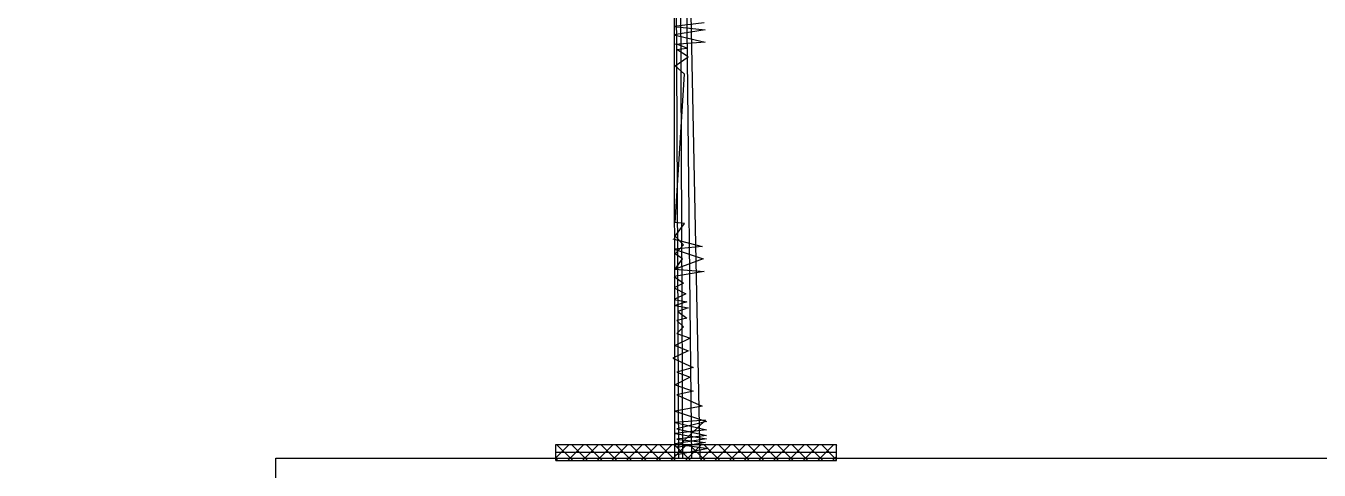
# Model space of a CAD drawing. Header units: metres. Extents: x 563124 to 573994, y 2062953 to 2068466.
# Drawn here: x 572567.33 to 572580.6, y 2065109.9 to 2065114.46 of the extents above; entities that cross this region are included whole.
import ezdxf

# ---------------------------------------------------------------- set-up
doc = ezdxf.new("R2010")
doc.units = ezdxf.units.M
doc.layers.add('1-CAY XANH', color=7, linetype='CONTINUOUS')
doc.layers.add('MATCATDUONG', color=8, linetype='CONTINUOUS')

# ---------------------------------------------------------------- blocks, each defined once
blk = doc.blocks.new('ca')
at = {"layer": '1-CAY XANH', "color": 17}
for p, q in [((0.641, 64.954), (-0.644, 0.027)), ((0.305, 0.047), (0.641, 64.954)), ((0.405, 63.355), (-0.261, 0)), ((0.405, 62.413), (0.148, 0)), ((0.531, 38.493), (0.505, 0.027)), ((0.539, 19.737), (-0.895, 19.571)), ((-0.895, 19.571), (0.539, 19.35)), ((-0.844, 19.904), (0.539, 19.737)), ((0.539, 19.35), (-0.895, 19.017)), ((-0.895, 19.017), (0.488, 18.906)), ((-0.057, 18.741), (0.353, 18.907)), ((-0.108, 18.353), (0.404, 18.686)), ((0.481, 17.938), (-0.108, 18.353)), ((0.404, 18.686), (-0.057, 18.741)), ((0.046, 17.55), (0.481, 17.938)), ((0.481, 10.793), (0.046, 17.55)), ((0.046, 10.738), (0.481, 10.793)), ((0.481, 10.156), (0.046, 10.738)), ((0.584, 10.046), (-0.748, 9.686)), ((0.097, 9.769), (0.481, 10.156)), ((0.532, 9.575), (-0.799, 9.132)), ((-0.748, 9.686), (0.532, 9.575)), ((0.481, 9.353), (0.097, 9.769)), ((-0.799, 9.132), (0.481, 8.661)), ((0.148, 9.132), (0.481, 9.353)), ((0.481, 8.661), (0.148, 9.132)), ((0.481, 8.661), (-0.851, 8.55)), ((-0.851, 8.55), (0.532, 8.328)), ((0.532, 8.328), (0.097, 8.024)), ((0.532, 7.802), (-0.005, 7.525)), ((0.097, 8.024), (0.532, 7.802)), ((0.532, 7.276), (-0.057, 7.165)), ((-0.057, 7.165), (0.481, 6.999)), ((-0.005, 7.525), (0.532, 7.276)), ((0.481, 6.999), (-0.108, 6.888)), ((-0.108, 6.888), (0.353, 6.722)), ((0.353, 6.722), (-0.057, 6.417)), ((-0.057, 6.417), (0.404, 6.307)), ((0.404, 6.307), (0.097, 6.03)), ((0.097, 6.03), (0.404, 5.725)), ((0.404, 5.725), (-0.21, 5.503)), ((-0.21, 5.503), (0.481, 5.171)), ((0.481, 5.171), (-0.108, 4.922)), ((-0.108, 4.922), (0.584, 4.589)), ((0.584, 4.589), (-0.338, 4.174)), ((-0.338, 4.174), (0.404, 3.952)), ((0.404, 3.952), (-0.21, 3.731)), ((-0.21, 3.731), (0.481, 3.371)), ((0.481, 3.371), (-0.338, 3.094)), ((-0.338, 3.094), (0.404, 2.928)), ((0.404, 2.928), (-0.748, 2.401)), ((-0.748, 2.401), (0.481, 2.18)), ((0.481, 2.18), (-0.953, 1.709)), ((-0.902, 1.773), (0.481, 1.662)), ((0.404, 0.518), (-0.902, 1.773)), ((-0.953, 1.709), (0.404, 1.376)), ((0.481, 1.662), (-0.953, 1.329)), ((0.404, 1.376), (-0.953, 1.072)), ((-0.953, 1.329), (0.481, 1.163)), ((0.481, 0.692), (-1.03, 0.471)), ((0.481, 1.163), (-0.953, 0.914)), ((-0.953, 1.072), (0.404, 0.906)), ((-0.953, 0.914), (0.481, 0.692)), ((0.404, 0.906), (-0.902, 0.739)), ((-0.902, 0.739), (0.404, 0.518)), ((-1.03, 0.471), (0.481, 0.166))]:
    blk.add_line(p, q, dxfattribs=at)

msp = doc.modelspace()

# ---------------------------------------------------------------- hatches: boundary and pattern name
at = {"layer": 'MATCATDUONG', "linetype": 'Continuous', "extrusion": (3.31378e-12, 1.1371e-08, 1)}
h = msp.add_hatch(dxfattribs=at)
h.set_pattern_fill('ANSI37', color=9, scale=0.85379, style=0)
h.set_pattern_definition([(44.999999999, (370698.64139, 1244044.23587), (-0.07546507131, 0.075465071313), []), (134.999999999, (370698.64139, 1244044.23587), (-0.075465071313, -0.07546507131), [])])
h.paths.add_polyline_path([(572575.648, 2065110.162), (572572.768, 2065110.162), (572572.768, 2065109.994), (572575.648, 2065109.994)])
h = msp.add_hatch(dxfattribs=at)
h.set_pattern_fill('ANSI31', scale=0.683032, angle=135, style=0)
h.set_pattern_definition([(359.999999999, (774373.624945, 1244044.23586), (-1.5e-12, -0.085378981867), [])])
h.paths.add_polyline_path([(572572.768, 2065110.162), (572572.768, 2065109.946), (572575.648, 2065109.946), (572575.648, 2065110.162)])

# ---------------------------------------------------------------- linework, layer by layer
at = {"layer": 'MATCATDUONG', "color": 7, "linetype": 'Continuous', "extrusion": (3.31378e-12, 1.1371e-08, 1)}
for p, q in [((572572.768, 2065110.162, 0), (572575.648, 2065110.162, 0)), ((572572.768, 2065109.998, 0), (572572.768, 2065110.162, 0)), ((572575.648, 2065109.998, 0), (572575.648, 2065110.162, 0))]:
    msp.add_line(p, q, dxfattribs=at)
at = {"layer": 'MATCATDUONG', "color": 40, "linetype": 'Continuous', "elevation": 0}
msp.add_lwpolyline([(572524.893, 2065110.021), (572533.893, 2065110.021), (572545.893, 2065110.021), (572545.893, 2065109.421), (572557.893, 2065109.811), (572569.893, 2065109.421), (572569.893, 2065110.021), (572581.893, 2065110.021), (572590.893, 2065110.021), (572590.893, 2065108.021), (572590.893, 2065106.021), (572590.893, 2065105.021), (572524.893, 2065105.021)], close=True, dxfattribs=at)

# ---------------------------------------------------------------- block references
at = {"layer": 'MATCATDUONG', "color": 3, "linetype": 'Continuous', "extrusion": (3.31378e-12, 1.1371e-08, 1), "xscale": -0.2249999999767169, "yscale": 0.2250000000931323, "zscale": 0.2250000000000003}
msp.add_blockref('ca', (572574.099, 2065110.015, 0.023), dxfattribs=at)

doc.saveas('drawing.dxf')
